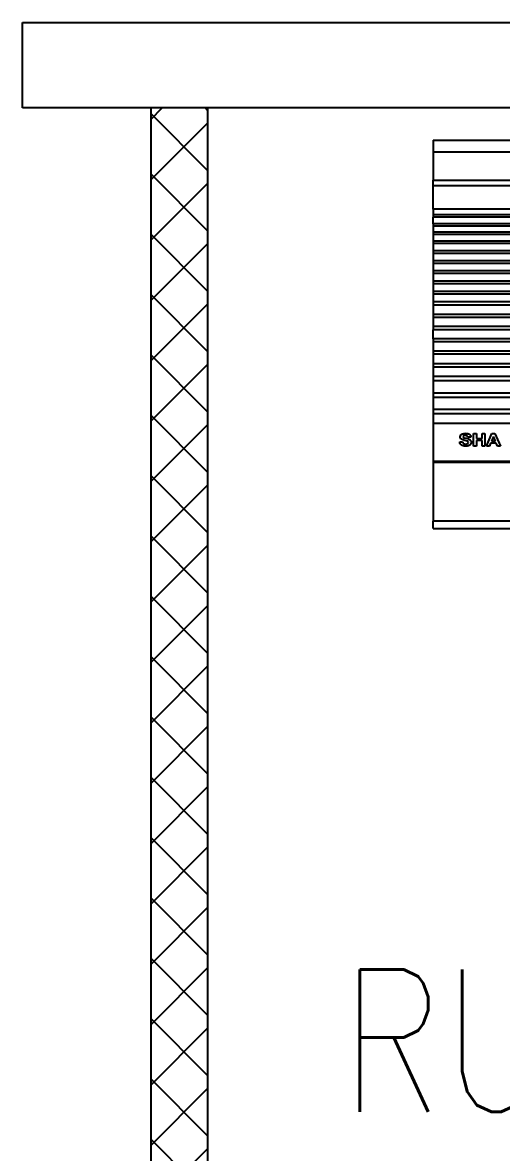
# Model space of a CAD drawing. Header units: millimetres. Extents: x 982 to 80582, y 687 to 58800.
# Drawn here: x 33067 to 33908, y 23297 to 25283 of the extents above; entities that cross this region are included whole.
import ezdxf
from ezdxf.enums import TextEntityAlignment as Align

# ---------------------------------------------------------------- set-up
doc = ezdxf.new("R2010")
doc.units = ezdxf.units.MM
for name, color, linetype in [('A-HATCH', 8, 'Continuous'), ('A-PARTITION', 4, 'Continuous'), ('A-ROOMSYM', 3, 'Continuous'), ('A-WALL', 1, 'Continuous'), ('Edges', 7, 'Continuous')]:
    doc.layers.add(name, color=color, linetype=linetype)
doc.styles.add('style1', font='romans.shx', dxfattribs={"height": 750})

# ---------------------------------------------------------------- blocks, each defined once
blk = doc.blocks.new('air con')
at = {"layer": 'Edges'}
for p, q in [((71.402, 41.898), (152.402, 41.898)), ((71.402, 41.898), (71.402, 41.095)), ((71.402, 41.095), (152.402, 41.095)), ((71.402, 41.095), (71.402, 39.122)), ((71.402, 39.122), (152.402, 39.122)), ((71.402, 38.724), (71.402, 39.122)), ((152.402, 38.724), (71.402, 38.724)), ((71.402, 37.092), (71.402, 38.724)), ((71.402, 37.092), (71.402, 36.701)), ((152.402, 37.092), (71.402, 37.092)), ((152.402, 36.701), (71.402, 36.701)), ((71.402, 36.701), (71.402, 36.542)), ((152.402, 36.542), (71.402, 36.542)), ((71.402, 36.078), (71.402, 36.542)), ((152.402, 36.078), (71.402, 36.078)), ((71.402, 36.078), (71.402, 35.914)), ((152.402, 35.914), (71.402, 35.914)), ((71.402, 35.914), (71.402, 35.493)), ((71.402, 35.493), (71.402, 35.34)), ((152.402, 35.493), (71.402, 35.493)), ((152.402, 35.34), (71.402, 35.34)), ((71.402, 35.34), (71.402, 34.877)), ((152.402, 34.877), (71.402, 34.877)), ((71.402, 34.877), (71.402, 34.709)), ((152.402, 34.709), (71.402, 34.709)), ((71.402, 34.709), (71.402, 34.207)), ((152.402, 34.207), (71.402, 34.207)), ((71.402, 34.207), (71.402, 34.022)), ((71.402, 34.022), (71.402, 33.51)), ((152.402, 34.022), (71.402, 34.022)), ((152.402, 33.51), (71.402, 33.51)), ((71.402, 33.51), (71.402, 33.335)), ((152.402, 33.335), (71.402, 33.335)), ((71.402, 33.335), (71.402, 32.826)), ((152.402, 32.826), (71.402, 32.826)), ((71.402, 32.826), (71.402, 32.625)), ((152.402, 32.625), (71.402, 32.625)), ((71.402, 32.625), (71.402, 32.098)), ((152.402, 32.098), (71.402, 32.098)), ((71.402, 32.098), (71.402, 31.911)), ((152.402, 31.911), (71.402, 31.911)), ((71.402, 31.911), (71.402, 31.378)), ((152.402, 31.378), (71.402, 31.378)), ((71.402, 31.378), (71.402, 31.189)), ((152.402, 31.189), (71.402, 31.189)), ((71.402, 31.189), (71.402, 30.654)), ((152.402, 30.654), (71.402, 30.654)), ((71.402, 30.654), (71.402, 30.439)), ((152.402, 30.439), (71.402, 30.439)), ((71.402, 30.439), (71.402, 29.791)), ((152.402, 29.791), (71.402, 29.791)), ((71.402, 29.791), (71.402, 29.562)), ((71.402, 29.562), (71.402, 28.935)), ((152.402, 29.562), (71.402, 29.562)), ((152.402, 28.935), (71.402, 28.935)), ((71.402, 28.935), (71.402, 28.714)), ((152.402, 28.714), (71.402, 28.714)), ((71.402, 28.092), (71.402, 28.714)), ((152.402, 28.092), (71.402, 28.092)), ((71.402, 28.092), (71.402, 27.871)), ((71.402, 27.871), (71.402, 27.226)), ((152.402, 27.871), (71.402, 27.871)), ((152.402, 27.226), (71.402, 27.226)), ((71.402, 27.226), (71.402, 27.024)), ((71.402, 27.024), (71.402, 26.349)), ((152.402, 27.024), (71.402, 27.024)), ((152.402, 26.349), (71.402, 26.349)), ((71.402, 26.349), (71.402, 26.117)), ((152.402, 26.117), (71.402, 26.117)), ((71.402, 26.117), (71.402, 25.469)), ((152.402, 25.469), (71.402, 25.469)), ((71.402, 25.469), (71.402, 25.162)), ((152.402, 25.162), (71.402, 25.162)), ((71.402, 25.162), (71.402, 24.304)), ((152.402, 24.304), (71.402, 24.304)), ((71.402, 24.304), (71.402, 24.002)), ((152.402, 24.002), (71.402, 24.002)), ((71.402, 24.002), (71.402, 23.184)), ((71.402, 23.184), (71.402, 22.883)), ((152.402, 23.184), (71.402, 23.184)), ((152.402, 22.883), (71.402, 22.883)), ((71.402, 22.883), (71.402, 22.213)), ((152.402, 22.213), (71.402, 22.213)), ((71.402, 22.213), (71.402, 19.568)), ((73.283, 21.282), (73.294, 21.346)), ((73.289, 21.232), (73.283, 21.282)), ((73.306, 21.186), (73.289, 21.232)), ((73.294, 21.346), (73.326, 21.406)), ((73.326, 21.406), (73.378, 21.457)), ((73.378, 21.457), (73.448, 21.494)), ((73.448, 21.494), (73.537, 21.517)), ((73.481, 21.324), (73.473, 21.293)), ((73.473, 21.293), (73.48, 21.265)), ((73.48, 21.265), (73.502, 21.241)), ((73.504, 21.347), (73.481, 21.324)), ((73.502, 21.241), (73.567, 21.212)), ((73.563, 21.371), (73.504, 21.347)), ((73.537, 21.517), (73.642, 21.525)), ((73.64, 21.379), (73.563, 21.371)), ((73.567, 21.212), (73.685, 21.182)), ((73.713, 21.372), (73.64, 21.379)), ((73.642, 21.525), (73.729, 21.52)), ((73.766, 21.35), (73.713, 21.372)), ((73.729, 21.52), (73.804, 21.507)), ((73.8, 21.311), (73.766, 21.35)), ((73.82, 21.253), (73.8, 21.311)), ((73.804, 21.507), (73.868, 21.484)), ((74.019, 21.261), (73.82, 21.253)), ((73.868, 21.484), (73.921, 21.453)), ((73.921, 21.453), (73.962, 21.414)), ((73.962, 21.414), (73.992, 21.369)), ((73.992, 21.369), (74.011, 21.318)), ((74.011, 21.318), (74.019, 21.261)), ((74.215, 20.639), (74.215, 21.51)), ((74.215, 21.51), (74.413, 21.51)), ((74.413, 21.51), (74.413, 21.167)), ((74.802, 21.167), (74.802, 21.51)), ((74.802, 21.51), (75.001, 21.51)), ((75.001, 21.51), (75.001, 20.639)), ((75.106, 20.639), (75.489, 21.51)), ((75.592, 21.306), (75.459, 20.983)), ((75.489, 21.51), (75.699, 21.51)), ((75.727, 20.983), (75.592, 21.306)), ((75.699, 21.51), (76.093, 20.639)), ((73.247, 20.922), (73.441, 20.939)), ((73.262, 20.853), (73.247, 20.922)), ((73.287, 20.793), (73.262, 20.853)), ((73.322, 20.742), (73.287, 20.793)), ((73.334, 21.144), (73.306, 21.186)), ((73.367, 20.7), (73.322, 20.742)), ((73.374, 21.106), (73.334, 21.144)), ((73.422, 20.666), (73.367, 20.7)), ((73.412, 21.082), (73.374, 21.106)), ((73.462, 21.059), (73.412, 21.082)), ((73.488, 20.642), (73.422, 20.666)), ((73.441, 20.939), (73.467, 20.864)), ((73.598, 21.02), (73.462, 21.059)), ((73.467, 20.864), (73.511, 20.812)), ((73.565, 20.628), (73.488, 20.642)), ((73.511, 20.812), (73.574, 20.782)), ((73.653, 20.623), (73.565, 20.628)), ((73.574, 20.782), (73.655, 20.772)), ((73.757, 20.982), (73.598, 21.02)), ((73.771, 20.631), (73.653, 20.623)), ((73.655, 20.772), (73.739, 20.781)), ((73.685, 21.182), (73.811, 21.152)), ((73.739, 20.781), (73.8, 20.808)), ((73.8, 20.965), (73.757, 20.982)), ((73.867, 20.655), (73.771, 20.631)), ((73.828, 20.944), (73.8, 20.965)), ((73.8, 20.808), (73.836, 20.847)), ((73.811, 21.152), (73.899, 21.12)), ((73.843, 20.92), (73.828, 20.944)), ((73.836, 20.847), (73.848, 20.892)), ((73.848, 20.892), (73.843, 20.92)), ((73.943, 20.695), (73.867, 20.655)), ((73.899, 21.12), (73.961, 21.081)), ((74, 20.752), (73.943, 20.695)), ((73.961, 21.081), (74.008, 21.031)), ((74.035, 20.82), (74, 20.752)), ((74.008, 21.031), (74.037, 20.968)), ((74.047, 20.892), (74.035, 20.82)), ((74.037, 20.968), (74.047, 20.892)), ((74.413, 20.639), (74.215, 20.639)), ((74.413, 21.167), (74.802, 21.167)), ((74.802, 21.02), (74.413, 21.02)), ((74.413, 21.02), (74.413, 20.639)), ((74.802, 20.639), (74.802, 21.02)), ((75.001, 20.639), (74.802, 20.639)), ((75.317, 20.639), (75.106, 20.639)), ((75.398, 20.837), (75.317, 20.639)), ((75.791, 20.837), (75.398, 20.837)), ((75.459, 20.983), (75.727, 20.983)), ((75.877, 20.639), (75.791, 20.837)), ((76.093, 20.639), (75.877, 20.639)), ((152.402, 19.568), (71.402, 19.568)), ((71.402, 19.568), (71.402, 19.493)), ((152.402, 19.493), (71.402, 19.493)), ((71.402, 19.493), (71.402, 15.42)), ((76.855, 15.42), (71.402, 15.42)), ((71.402, 14.898), (71.402, 15.42)), ((71.402, 14.898), (152.402, 14.898))]:
    blk.add_line(p, q, dxfattribs=at)

msp = doc.modelspace()

# ---------------------------------------------------------------- hatches: boundary and pattern name
at = {"layer": 'A-HATCH'}
h = msp.add_hatch(dxfattribs=at)
h.set_pattern_fill('ANSI37', color=8, scale=600)
h.set_pattern_definition([(45, (3598.94, -197620.7), (-53.033009, 53.033009), []), (135, (3598.94, -197620.7), (-53.033009, -53.033009), [])])
h.paths.add_polyline_path([(33392.1, 25133.1), (33292.1, 25133.1), (33292.1, 20633.1), (35017.1, 20633.1), (35017.1, 20733.1), (33392.1, 20733.1)])
h.paths.add_polyline_path([(36417.1, 25133.1), (36367.1, 25133.1), (36367.1, 20633.1), (36417.1, 20633.1)])
h.paths.add_polyline_path([(36367.1, 25133.1), (36317.1, 25133.1), (36317.1, 20633.1), (36367.1, 20633.1)])

# ---------------------------------------------------------------- linework, layer by layer
at = {"layer": 'A-PARTITION', "color": 8}
for p, q in [((33292.1, 25133.1), (33292.1, 20633.1)), ((33392.1, 25133.1), (33392.1, 20733.1))]:
    msp.add_line(p, q, dxfattribs=at)
at = {"layer": 'A-WALL', "color": 8, "linetype": 'Continuous', "ltscale": 900}
for p, q in [((33067.1, 25283.1), (35317.1, 25283.1)), ((33067.1, 25133.1), (33067.1, 25283.1)), ((35317.1, 25133.1), (33067.1, 25133.1))]:
    msp.add_line(p, q, dxfattribs=at)

# ---------------------------------------------------------------- block references
at = {"xscale": 25.2884805851763, "yscale": 25.2884805851763, "zscale": 25.2884805851763}
msp.add_blockref('air con', (31982.8, 24016.9), dxfattribs=at)

# ---------------------------------------------------------------- texts
at = {"layer": 'A-ROOMSYM', "color": 8, "style": 'style1', "width": 0.8}
msp.add_text('RUANG', height=250, dxfattribs=at).set_placement((34071, 23368.4), align=Align.CENTER)

doc.saveas('drawing.dxf')
